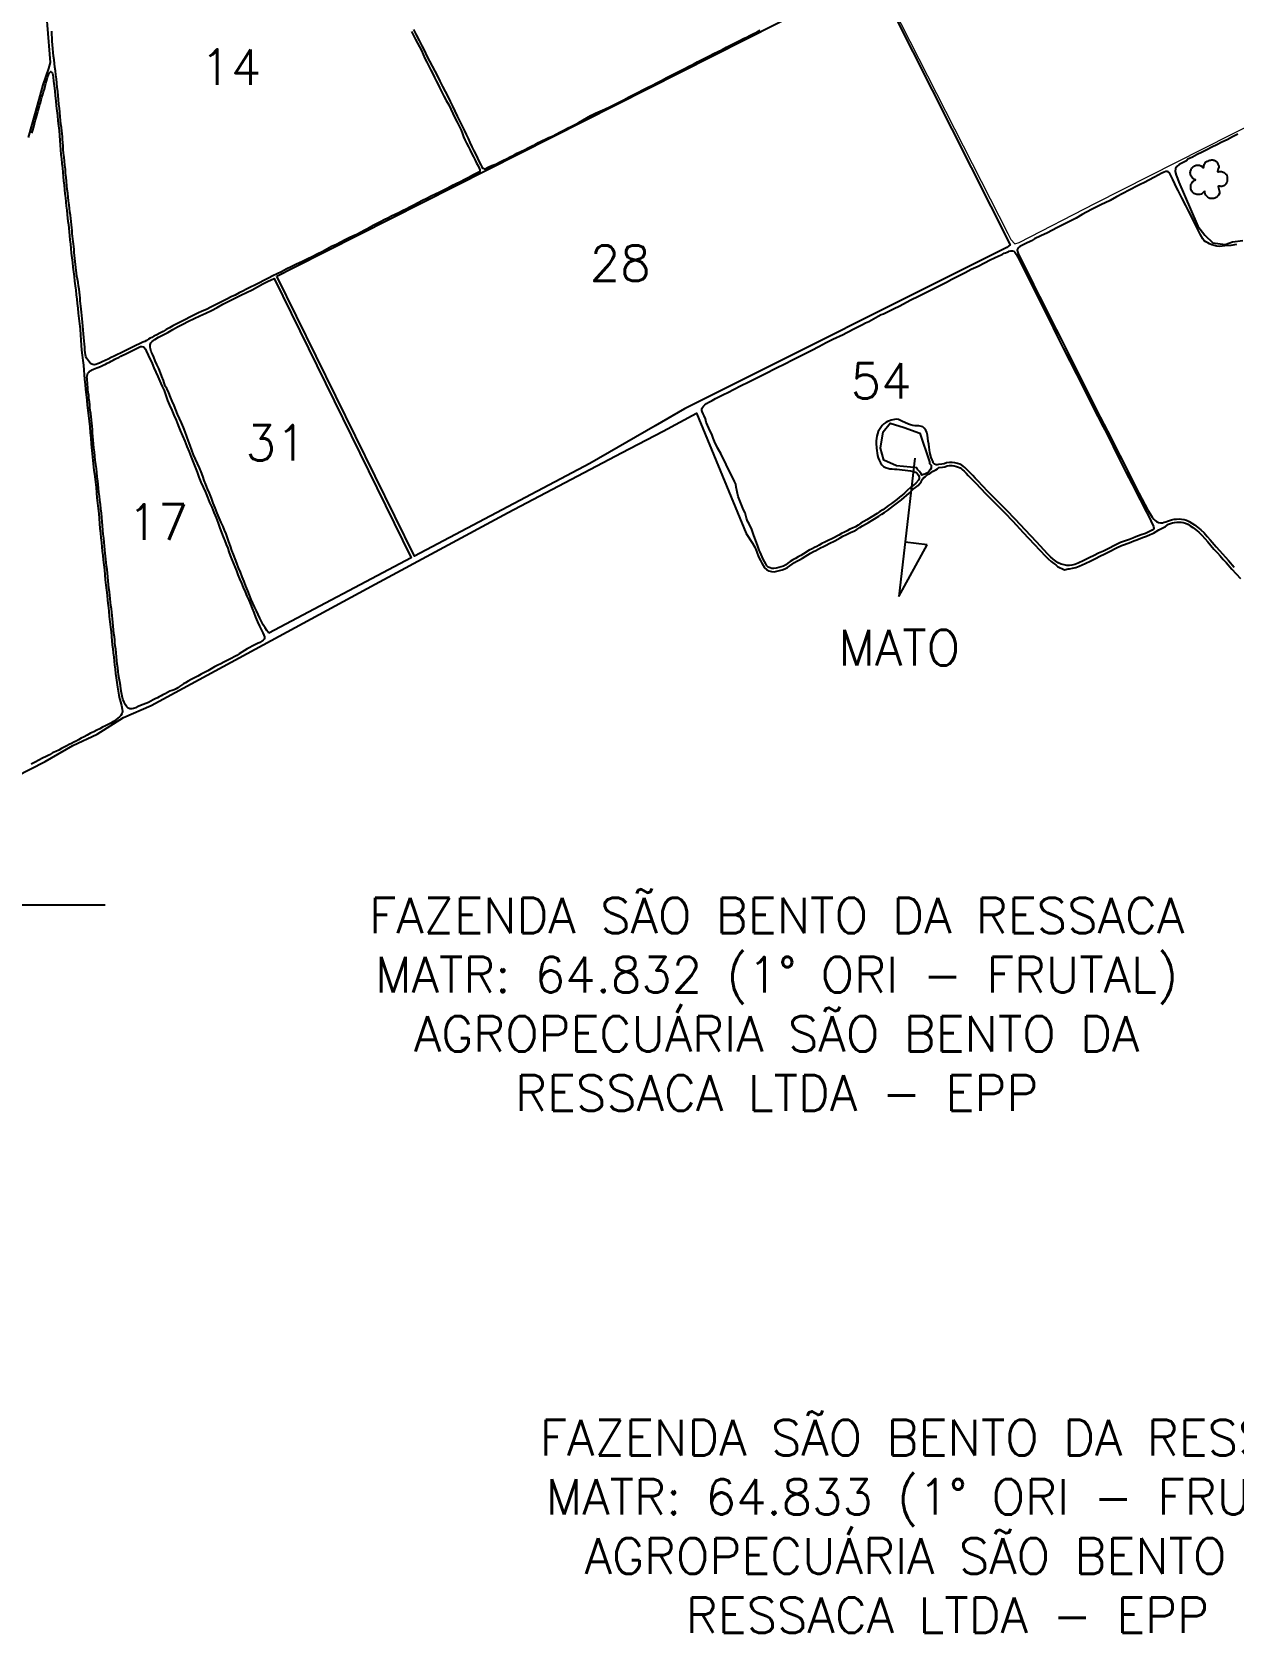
# Model space of a CAD drawing. Header units: millimetres. Extents: x 723072 to 730422, y 7782178 to 7792573.
# Drawn here: x 724644 to 726185, y 7784867 to 7786919 of the extents above; entities that cross this region are included whole.
import ezdxf
from ezdxf.enums import TextEntityAlignment as Align

# ---------------------------------------------------------------- set-up
doc = ezdxf.new("R2010")
doc.units = ezdxf.units.MM
doc.linetypes.add('CONTINUO', pattern=[0])
for name, color, linetype, lineweight in [('0114000653', 1, 'Continuous', 25), ('0114000653027', 5, 'Continuous', 25), ('0114000653028', 5, 'Continuous', 25), ('0114000653054', 5, 'Continuous', 25), ('0114000653055', 5, 'Continuous', 25)]:
    doc.layers.add(name, color=color, linetype=linetype, lineweight=lineweight)
for name, color, linetype in [('0114000653014', 5, 'Continuous'), ('0114000653015', 5, 'Continuous'), ('0114000653016', 5, 'Continuous'), ('0114000653017', 5, 'Continuous'), ('0114000653031', 5, 'Continuous'), ('MALHA', 8, 'Continuous'), ('MATO', 3, 'Continuous'), ('TXT_CONFRONTANTES', 7, 'Continuous'), ('TXT_DIVERSOS', 7, 'Continuous'), ('TXT_NUM_TALHOES', 7, 'Continuous')]:
    doc.layers.add(name, color=color, linetype=linetype)
doc.styles.add('ROMANS', font='romans')
doc.styles.add('Simplex', font='simplex.shx')

# ---------------------------------------------------------------- blocks, each defined once
blk = doc.blocks.new('mato')
at = {"layer": 'MATO', "color": 94, "linetype": 'CONTINUO'}
blk.add_lwpolyline([(734601.6, 7824194.7), (734600.8, 7824194.1), (734600, 7824193.3), (734599.1, 7824192.6), (734598, 7824192.3), (734596.9, 7824192.2), (734595.8, 7824192.2), (734594.9, 7824192.4), (734594.2, 7824192.7), (734593.5, 7824193.1), (734592.9, 7824193.6), (734592.3, 7824194.1), (734591.8, 7824194.7), (734591.5, 7824195.3), (734591.3, 7824195.9), (734591.2, 7824196.6), (734591, 7824197.5), (734591, 7824198.4), (734591, 7824199.3), (734591.2, 7824200), (734591.5, 7824200.5), (734591.9, 7824201), (734592.1, 7824201.5), (734592.4, 7824201.9), (734592.8, 7824202.3), (734594.2, 7824203.2), (734594.7, 7824203.6), (734594.5, 7824203.7), (734593.5, 7824204), (734593.1, 7824204.2), (734592.7, 7824204.5), (734592.3, 7824204.9), (734591.8, 7824205.6), (734591.3, 7824206.3), (734590.9, 7824207.1), (734590.7, 7824208), (734590.6, 7824208.8), (734590.7, 7824209.7), (734590.9, 7824210.7), (734591.3, 7824211.6), (734591.7, 7824212.4), (734592, 7824212.8), (734592.3, 7824213.1), (734592.7, 7824213.4), (734593.3, 7824213.8), (734593.9, 7824214.2), (734594.6, 7824214.5), (734595.3, 7824214.7), (734596, 7824214.8), (734596.6, 7824214.8), (734597.2, 7824214.8), (734597.8, 7824214.7), (734598.2, 7824214.6), (734598.7, 7824214.4), (734599.1, 7824214.3), (734599.5, 7824214), (734600, 7824213.4), (734600.5, 7824213), (734600.9, 7824212.8), (734601.1, 7824213.4), (734601.2, 7824214.2), (734601.3, 7824215.1), (734601.4, 7824215.5), (734601.5, 7824215.8), (734602, 7824216.5), (734602.3, 7824217), (734602.7, 7824217.4), (734603.2, 7824217.6), (734603.7, 7824217.8), (734604.3, 7824218), (734605.3, 7824218.4), (734605.8, 7824218.6), (734606.3, 7824218.7), (734606.9, 7824218.8), (734607.5, 7824218.8), (734608, 7824218.8), (734608.6, 7824218.7), (734609.1, 7824218.6), (734609.5, 7824218.4), (734610, 7824218.1), (734610.4, 7824217.9), (734610.7, 7824217.6), (734611, 7824217.2), (734611.3, 7824216.8), (734611.7, 7824216.3), (734611.9, 7824215.7), (734612.2, 7824215.1), (734612.4, 7824214.6), (734612.5, 7824214), (734612.5, 7824213.3), (734612.2, 7824212.1), (734611.9, 7824210.9), (734611.7, 7824210), (734612.4, 7824209.8), (734613.2, 7824209.9), (734614.1, 7824210), (734614.7, 7824209.9), (734615.4, 7824209.8), (734616, 7824209.5), (734616.6, 7824209.1), (734617.3, 7824208.6), (734617.8, 7824208.1), (734618.2, 7824207.9), (734618.6, 7824207.5), (734618.8, 7824207), (734619, 7824205.5), (734619.1, 7824203.9), (734619.1, 7824202.4), (734618.8, 7824201.5), (734618.4, 7824200.9), (734618, 7824200.3), (734617.5, 7824199.8), (734617, 7824199.3), (734616.5, 7824199), (734615.7, 7824198.7), (734614.9, 7824198.5), (734614.1, 7824198.3), (734613.3, 7824198.6), (734612.6, 7824198.7), (734612.1, 7824198.5), (734612.3, 7824197.3), (734613.2, 7824194.3), (734613.1, 7824193.5), (734613, 7824192.9), (734612.3, 7824191.8), (734611.9, 7824191.2), (734611.4, 7824190.7), (734611, 7824190.3), (734610.6, 7824189.9), (734610.1, 7824189.6), (734609.5, 7824189.4), (734608.8, 7824189.2), (734608.2, 7824189.2), (734607.5, 7824189.1), (734606.8, 7824189.2), (734605.7, 7824189.3), (734605.3, 7824189.5), (734604.8, 7824189.7), (734604.2, 7824190.1), (734603.7, 7824190.7), (734603.2, 7824191.3), (734602.7, 7824191.7), (734602.3, 7824192.2), (734602, 7824192.7), (734601.9, 7824194.3), (734601.7, 7824195)], dxfattribs=at)

msp = doc.modelspace()

# ---------------------------------------------------------------- linework, layer by layer
at = {"layer": '0114000653', "color": 1, "linetype": 'ByBlock'}
for points in [[(724662.3, 7786943.3), (724666.7, 7786890.6), (724667.7, 7786879.7), (724665.6, 7786872.1), (724658.2, 7786851.2), (724655.5, 7786841.8), (724650.8, 7786824.5), (724639.4, 7786783.4)], [(724586.4, 7785945.6), (724661.3, 7785983.7), (724696.4, 7786004.3), (724727.6, 7786018.9), (724761.6, 7786040), (724797, 7786055.7), (725084, 7786210.9), (725254.5, 7786303), (725400.1, 7786379.2), (725453.4, 7786407.2), (725496.2, 7786430.1), (725559.8, 7786276.2), (725567.7, 7786263.7), (725570.9, 7786258.4), (725572.8, 7786253.4), (725573.8, 7786250.6), (725575.1, 7786247.5), (725576.6, 7786244.4), (725578.1, 7786241.3), (725579.7, 7786238.1), (725581.4, 7786235), (725583.3, 7786232.1), (725585.7, 7786229.7), (725588.7, 7786228), (725592.1, 7786227.1), (725595.7, 7786227), (725599.1, 7786227.8), (725602.3, 7786228.5), (725605.8, 7786229.3), (725609.3, 7786230.7), (725612.6, 7786232.5), (725615.7, 7786234.6), (725618.6, 7786236.8), (725621.6, 7786238.7), (725624.7, 7786240.6), (725628.2, 7786242.3), (725631.8, 7786244.3), (725635.2, 7786246.4), (725642.3, 7786251), (725645.9, 7786252.8), (725649.1, 7786254.3), (725652.1, 7786255.8), (725655.1, 7786257.6), (725658.7, 7786259.4), (725662.5, 7786261.2), (725666.1, 7786263.1), (725673.2, 7786266.6), (725680.4, 7786270.5), (725683.8, 7786272.4), (725687.4, 7786274.1), (725690.9, 7786276), (725694.3, 7786277.7), (725697.9, 7786279.2), (725701.7, 7786281.2), (725705.3, 7786283.5), (725708.9, 7786285.7), (725716.6, 7786290), (725722.2, 7786293.5), (725729.7, 7786298.4), (725733.5, 7786300.7), (725737.1, 7786303.1), (725740.8, 7786305.6), (725744.6, 7786308.5), (725748.5, 7786311.3), (725752, 7786314), (725755.4, 7786316.5), (725758.9, 7786319.3), (725762.2, 7786322.1), (725765.4, 7786324.9), (725768.5, 7786327.6), (725774, 7786332.8), (725776.6, 7786334.9), (725780.1, 7786337.7), (725784, 7786342.2), (725785.7, 7786345.7), (725787.2, 7786347.2), (725789, 7786348.8), (725791, 7786350.3), (725793.5, 7786352), (725796.4, 7786353.9), (725799.5, 7786355.8), (725802.8, 7786357.7), (725804.8, 7786359), (725807.2, 7786360.4), (725811.3, 7786360.9), (725814.6, 7786361.6), (725817.6, 7786362.6), (725820.5, 7786363), (725823.6, 7786363), (725826.5, 7786362.9), (725829.5, 7786362), (725832, 7786361.2), (725833.9, 7786360.1), (725835.6, 7786359), (725837.2, 7786357.6), (725839.1, 7786355.8), (725841.7, 7786353.3), (725844.5, 7786350.5), (725847.4, 7786347.4), (725850.7, 7786344), (725854, 7786340.6), (725866.7, 7786327.2), (725878.8, 7786314.8), (725891.1, 7786302.9), (725901.6, 7786291.8), (725914.8, 7786277.5), (725928.9, 7786262.5), (725943.6, 7786247), (725947, 7786243.4), (725950.6, 7786240.1), (725954.2, 7786237.4), (725956.9, 7786235.7), (725958.9, 7786233.7), (725968, 7786229.6), (725972.3, 7786230.9), (725974.3, 7786230.9), (725978.2, 7786231.4), (725982.5, 7786232.5), (725986.7, 7786234.2), (725994.2, 7786237.6), (726001.4, 7786241.1), (726007.6, 7786244.1), (726013.2, 7786247), (726019.4, 7786249.8), (726025.5, 7786252.8), (726034.3, 7786257.6), (726041, 7786260.6), (726044.9, 7786262), (726052.8, 7786264.8), (726056.8, 7786266.6), (726060.6, 7786268.1), (726067.6, 7786270.7), (726073.1, 7786272.4), (726077.7, 7786274.7), (726081.9, 7786276.6), (726088.6, 7786280.8), (726090.5, 7786281.7), (726097.2, 7786285), (726101.3, 7786288), (726106.1, 7786289.6), (726108.8, 7786290.3), (726111.6, 7786290.5), (726114.5, 7786290.6), (726117.3, 7786290.4), (726120.1, 7786290), (726122.9, 7786289.2), (726125.7, 7786287.8), (726129, 7786285.9), (726132.3, 7786283.7), (726135.9, 7786281), (726139.9, 7786277.6), (726144, 7786273.9), (726147.8, 7786269.7), (726151.6, 7786265.2), (726159.4, 7786256.1), (726163.4, 7786251.7), (726167.4, 7786247.3), (726171.3, 7786242.9), (726175.1, 7786238.7), (726182.2, 7786230.3), (726193.4, 7786218.3)]]:
    msp.add_lwpolyline(points, dxfattribs=at)
at = {"layer": '0114000653014'}
msp.add_lwpolyline([(725130.8, 7786919.4), (725133.4, 7786914.4), (725135.9, 7786909.4), (725138.4, 7786904.5), (725141, 7786899.7), (725143.4, 7786894.9), (725145.7, 7786890), (725147.9, 7786885), (725150.3, 7786880), (725152.9, 7786875), (725155.4, 7786870), (725157.9, 7786865.2), (725160.1, 7786860.7), (725162.2, 7786856.4), (725164.3, 7786852.4), (725166.7, 7786847.7), (725169.3, 7786842.5), (725172.3, 7786836.7), (725175.3, 7786831), (725178.4, 7786825.4), (725181.2, 7786819.9), (725183.8, 7786814.4), (725186.4, 7786808.9), (725189.1, 7786803.4), (725191.9, 7786798), (725194.2, 7786792.9), (725195.9, 7786788.4), (725197.5, 7786784.4), (725199.2, 7786780.6), (725201.4, 7786776.3), (725203.8, 7786771.7), (725206.1, 7786767.2), (725208.2, 7786762.8), (725210.2, 7786758.6), (725212.2, 7786754.5), (725214.2, 7786750.7), (725216.1, 7786747.3), (725217.6, 7786744.4), (725218.4, 7786742.2), (725218.4, 7786740.7), (725217.9, 7786739.5), (725214.6, 7786737.8), (725209.5, 7786735.1), (725204.3, 7786732.4), (725199, 7786729.7), (725193.6, 7786726.8), (725188.2, 7786724.1), (725182.6, 7786721.5), (725177.3, 7786718.8), (725172.1, 7786716.2), (725166.9, 7786713.6), (725161.5, 7786710.9), (725155.9, 7786708.3), (725150.3, 7786705.5), (725144.8, 7786702.8), (725139.2, 7786699.9), (725133.9, 7786697), (725128.8, 7786694.3), (725124, 7786691.9), (725119.3, 7786689.5), (725114.5, 7786687.2), (725109.8, 7786684.9), (725105.1, 7786682.6), (725100.3, 7786680.2), (725095.7, 7786677.9), (725091.2, 7786675.6), (725086.8, 7786673.4), (725082.6, 7786671.2), (725078.4, 7786668.9), (725074.3, 7786666.6), (725069.9, 7786664.3), (725065.3, 7786661.9), (725060.5, 7786659.4), (725055.7, 7786657.1), (725050.8, 7786654.8), (725045.7, 7786652.3), (725040.2, 7786649.6), (725034.4, 7786646.6), (725028.3, 7786643.7), (725022.3, 7786640.4), (725016.2, 7786637.2), (725009.9, 7786633.9), (725003.5, 7786630.6), (724996.8, 7786627.5), (724990.1, 7786624.3), (724983.3, 7786621.1), (724976.6, 7786617.9), (724970.2, 7786614.7), (724964.1, 7786611.6), (724958.4, 7786608.8), (724953, 7786606.1), (724947.4, 7786603.3), (724941.6, 7786600.3), (724935.7, 7786597.3), (724929.9, 7786594.3), (724924.5, 7786591.6), (724919.4, 7786589.1), (724914.5, 7786586.6), (724909.7, 7786584.3), (724904.7, 7786581.7), (724899.5, 7786579.2), (724894, 7786576.5), (724888.8, 7786573.7), (724883.8, 7786571.1), (724878.7, 7786568.7), (724873.3, 7786566), (724868, 7786563.2), (724862.5, 7786560.8), (724857, 7786558.3), (724851.7, 7786555.7), (724846.5, 7786553.2), (724841, 7786550.4), (724835.2, 7786547.5), (724829.8, 7786544.7), (724824.9, 7786542.1), (724820.4, 7786539.6), (724816.4, 7786537.3), (724812.3, 7786535.1), (724808.2, 7786532.9), (724804.3, 7786530.7), (724800.5, 7786528.8), (724797.8, 7786527.4), (724795.8, 7786526.3), (724793.6, 7786525), (724791.2, 7786523.5), (724788.8, 7786522.2), (724786.3, 7786521.1), (724783.8, 7786520), (724781.2, 7786518.7), (724778.4, 7786517.5), (724775.5, 7786516), (724772.3, 7786514.4), (724769, 7786512.7), (724765.5, 7786511), (724761.8, 7786509.2), (724757.8, 7786507.3), (724753.7, 7786505.3), (724749.7, 7786503.3), (724745.9, 7786501.4), (724742, 7786499.6), (724738.1, 7786497.7), (724734.2, 7786496), (724730.9, 7786494.5), (724728.2, 7786493.4), (724725.9, 7786492.7), (724724, 7786492.4), (724722.4, 7786492.6), (724720.9, 7786493), (724719.4, 7786494.1), (724717.9, 7786495.6), (724716.6, 7786497.4), (724715.4, 7786499.1), (724714.3, 7786500.7), (724713.4, 7786502.7), (724712.8, 7786505.1), (724712.3, 7786507.8), (724712, 7786511), (724711.8, 7786514.8), (724711.4, 7786518.7), (724711.1, 7786522.8), (724710.7, 7786527.3), (724710.2, 7786532.1), (724709.8, 7786537), (724709.3, 7786541.9), (724708.9, 7786546.7), (724708.4, 7786551.2), (724708, 7786555.5), (724707.6, 7786559.7), (724707.2, 7786563.7), (724706.8, 7786567.4), (724706.4, 7786570.9), (724706.1, 7786574.3), (724705.8, 7786577.9), (724705.6, 7786581.6), (724705.1, 7786585.4), (724704.6, 7786589.4), (724703.9, 7786593.5), (724703.3, 7786597.7), (724702.6, 7786601.8), (724701.9, 7786605.8), (724701.4, 7786609.6), (724700.9, 7786613.4), (724700.5, 7786617.1), (724700, 7786620.8), (724699.6, 7786624.6), (724699.3, 7786628.5), (724698.9, 7786632.4), (724698.5, 7786636.2), (724698.3, 7786640), (724697.9, 7786643.7), (724697.4, 7786647.2), (724696.9, 7786650.5), (724696.5, 7786653.8), (724696.1, 7786657.2), (724695.9, 7786660.7), (724695.6, 7786664.3), (724695.2, 7786668), (724694.7, 7786671.8), (724694.3, 7786675.8), (724693.9, 7786679.9), (724693.4, 7786684.1), (724692.9, 7786688.3), (724692.3, 7786692.7), (724691.7, 7786697.4), (724691.1, 7786702.3), (724690.5, 7786707.1), (724690, 7786712.1), (724689.5, 7786717), (724689.1, 7786722), (724688.6, 7786727.3), (724688, 7786732.6), (724687.4, 7786737.9), (724687, 7786743.1), (724686.4, 7786748.3), (724685.9, 7786753.4), (724685.3, 7786758.5), (724684.8, 7786763.3), (724684.4, 7786768.3), (724684.1, 7786773), (724683.8, 7786777.3), (724683.4, 7786781.1), (724683.2, 7786784.7), (724682.8, 7786788.3), (724682.4, 7786792.2), (724681.9, 7786796.3), (724681.4, 7786800.7), (724680.9, 7786805.4), (724680.4, 7786810.4), (724679.8, 7786815.7), (724679.3, 7786821), (724678.7, 7786826.5), (724678.1, 7786831.9), (724677.6, 7786837.3), (724677.2, 7786842.7), (724676.7, 7786847.9), (724676.2, 7786853.3), (724675.6, 7786858.7), (724674.8, 7786864), (724674.2, 7786869.1), (724673.6, 7786873.9), (724673.1, 7786878.6), (724672.6, 7786883.3), (724672, 7786888), (724671.5, 7786892.7), (724671, 7786897.5), (724670.6, 7786902.2), (724670.2, 7786906.9), (724670, 7786911.4), (724669.7, 7786915.7), (724669.5, 7786919.9)], dxfattribs=at)
at = {"layer": '0114000653015'}
msp.add_lwpolyline([(725133.3, 7786921.9), (725136.9, 7786915), (725140.7, 7786908.1), (725144.1, 7786901.3), (725147.3, 7786894.6), (725150.4, 7786888), (725153.8, 7786881.5), (725157.3, 7786875), (725160.7, 7786868.5), (725163.9, 7786862.1), (725167.2, 7786855.6), (725170.5, 7786849.1), (725173.8, 7786842.7), (725177.1, 7786836.2), (725180.4, 7786829.8), (725183.5, 7786823.6), (725186.4, 7786817.4), (725189.3, 7786811.1), (725192.3, 7786805), (725195.3, 7786798.9), (725198.3, 7786793.1), (725200.9, 7786787.5), (725203.3, 7786782.2), (725205.7, 7786777), (725208.2, 7786771.8), (725210.6, 7786766.7), (725213, 7786761.6), (725215.3, 7786756.9), (725217.5, 7786752.4), (725219.4, 7786748.5), (725220.7, 7786746), (725221.5, 7786744.8), (725222, 7786744.4), (725222.4, 7786744.1), (725224.4, 7786743), (725229.2, 7786745.4), (725233.9, 7786747.6), (725238.7, 7786749.6), (725243.4, 7786751.9), (725248, 7786754.1), (725252.6, 7786756.3), (725257.1, 7786758.7), (725261.8, 7786761.1), (725266.4, 7786763.4), (725271, 7786765.6), (725275.5, 7786767.8), (725280.1, 7786770.2), (725284.7, 7786772.6), (725289.2, 7786774.8), (725293.5, 7786777), (725297.9, 7786779.2), (725302.3, 7786781.4), (725306.8, 7786783.5), (725311.5, 7786785.5), (725316.2, 7786787.9), (725321, 7786790.5), (725325.8, 7786793.1), (725330.6, 7786795.5), (725335.5, 7786797.9), (725340.4, 7786800.3), (725345.4, 7786802.9), (725350.4, 7786805.9), (725355.4, 7786808.8), (725360.8, 7786811.7), (725366.5, 7786814.6), (725372.6, 7786817.2), (725378.7, 7786820.1), (725384.8, 7786823), (725390.9, 7786825.9), (725397, 7786828.9), (725402.9, 7786832), (725408.8, 7786835.2), (725414.9, 7786838.2), (725421, 7786841.4), (725427.2, 7786844.5), (725433.4, 7786847.6), (725439.5, 7786850.7), (725445.4, 7786853.7), (725451.2, 7786856.8), (725457.1, 7786860), (725463.1, 7786863), (725469.1, 7786866), (725475.1, 7786869), (725481, 7786872), (725486.7, 7786874.9), (725492.1, 7786877.7), (725497.3, 7786880.4), (725502.3, 7786883), (725507.5, 7786885.6), (725512.9, 7786888.4), (725518.4, 7786891.2), (725524, 7786894), (725529.5, 7786896.6), (725534.7, 7786899.3), (725539.5, 7786901.9), (725544.1, 7786904.1), (725548.3, 7786906.2), (725552.4, 7786908.3), (725556.4, 7786910.4), (725560.5, 7786912.3), (725564.5, 7786914.3), (725568.8, 7786916.4), (725573.3, 7786918.7), (725577.9, 7786921)], dxfattribs=at)
at = {"layer": '0114000653016'}
msp.add_lwpolyline([(724644.2, 7786789.3), (724645.4, 7786793.1), (724646.4, 7786797.1), (724647.5, 7786801), (724648.5, 7786805), (724649.6, 7786809), (724650.8, 7786812.9), (724651.8, 7786816.8), (724653, 7786820.7), (724654, 7786824.5), (724655, 7786828.1), (724655.9, 7786831.7), (724657, 7786835.1), (724658, 7786838.6), (724658.9, 7786842.1), (724660.1, 7786845.7), (724661.1, 7786849.5), (724662.2, 7786853.3), (724663.3, 7786857), (724664.3, 7786860.6), (724665.3, 7786863.8), (724666.4, 7786865.9), (724667.4, 7786867.2), (724668.5, 7786868), (724669.2, 7786867.5), (724669.8, 7786867), (724670, 7786866.7), (724670, 7786866.7), (724670.2, 7786866.4), (724670.6, 7786865.7), (724671.1, 7786864), (724671.5, 7786861.1), (724672, 7786855.9), (724672.7, 7786849.7), (724673.4, 7786843.4), (724673.9, 7786837), (724674.7, 7786830.7), (724675.4, 7786824.3), (724676.1, 7786817.9), (724676.9, 7786811.6), (724677.5, 7786805.1), (724678.2, 7786798.7), (724678.9, 7786792.4), (724679.4, 7786786.1), (724679.9, 7786779.8), (724680.3, 7786773.7), (724680.8, 7786767.9), (724681.3, 7786762), (724682, 7786756.1), (724682.6, 7786750.2), (724683.3, 7786744.5), (724683.8, 7786738.9), (724684.3, 7786733.4), (724684.8, 7786728), (724685.4, 7786722.3), (724686.1, 7786716.7), (724686.5, 7786711.4), (724687, 7786706.2), (724687.6, 7786701), (724688.2, 7786695.7), (724688.7, 7786690.4), (724689.3, 7786685.1), (724689.7, 7786680.4), (724690.1, 7786676.3), (724690.9, 7786672), (724691.5, 7786667.4), (724692, 7786662.6), (724692.4, 7786657.6), (724692.9, 7786652.5), (724693.4, 7786647), (724694.2, 7786641.3), (724694.6, 7786635.3), (724695.3, 7786629.4), (724696, 7786623.4), (724696.8, 7786617.3), (724697.5, 7786611.3), (724698.2, 7786605.4), (724698.9, 7786599.5), (724699.7, 7786593.5), (724700.3, 7786587.7), (724700.9, 7786581.9), (724701.6, 7786576.4), (724702.3, 7786570.8), (724702.9, 7786564.8), (724703.5, 7786558.4), (724704.3, 7786551.8), (724705.1, 7786544.9), (724705.8, 7786537.8), (724706.4, 7786530.8), (724706.9, 7786523.9), (724707.3, 7786517.3), (724707.9, 7786510.8), (724708.7, 7786504.4), (724709.4, 7786497.9), (724710.2, 7786491.6), (724710.7, 7786485.5), (724711.1, 7786479.6), (724711.6, 7786473.5), (724712.2, 7786467.1), (724712.9, 7786460.5), (724713.6, 7786453.7), (724714.4, 7786447), (724715.1, 7786440.3), (724715.8, 7786433.5), (724716.7, 7786426.7), (724717.5, 7786419.8), (724718.2, 7786412.7), (724718.8, 7786405.6), (724719.5, 7786398.3), (724720.1, 7786390.5), (724720.9, 7786382.2), (724721.9, 7786373.8), (724722.8, 7786365.4), (724723.7, 7786357.1), (724724.7, 7786349.2), (724725.6, 7786341.9), (724726.3, 7786335), (724726.8, 7786328.3), (724727.5, 7786321.6), (724728.1, 7786314.8), (724729, 7786308.1), (724729.8, 7786301.5), (724730.4, 7786295.1), (724730.9, 7786288.8), (724731.4, 7786282.6), (724732, 7786276.5), (724732.7, 7786270.5), (724733.2, 7786264.5), (724733.7, 7786258.7), (724734.2, 7786253.2), (724734.9, 7786247.7), (724735.6, 7786242.1), (724736.3, 7786236), (724737, 7786229.6), (724737.7, 7786223.1), (724738.2, 7786216.5), (724738.8, 7786209.9), (724739.7, 7786203.3), (724740.5, 7786196.8), (724741.2, 7786190.3), (724741.9, 7786183.6), (724742.6, 7786176.7), (724743.3, 7786169.7), (724744, 7786162.8), (724744.7, 7786156.1), (724745.6, 7786149.8), (724746.2, 7786143.9), (724746.7, 7786138.6), (724747.2, 7786133.5), (724747.7, 7786128.5), (724748.3, 7786123.1), (724749, 7786117.7), (724749.6, 7786112.5), (724750.1, 7786107.3), (724750.8, 7786102), (724751.5, 7786096.5), (724752.2, 7786090.8), (724753, 7786085), (724753.9, 7786079.2), (724754.8, 7786073.8), (724755.7, 7786068.9), (724756.6, 7786064.5), (724757.7, 7786060.1), (724759, 7786055.4), (724760, 7786051), (724760.1, 7786048), (724759.8, 7786046.5), (724759.3, 7786044.9), (724758.1, 7786042.9), (724756.5, 7786041.1), (724754.4, 7786039.2), (724751.9, 7786037.2), (724748.9, 7786035.1), (724745.5, 7786033.1), (724741.9, 7786031.3), (724738.3, 7786029.5), (724734.7, 7786027.7), (724731.1, 7786025.7), (724727.4, 7786023.9), (724723.5, 7786022), (724719.3, 7786020), (724715.1, 7786017.7), (724711.1, 7786015.5), (724707.4, 7786013.5), (724703.9, 7786011.7), (724700.8, 7786010), (724698, 7786008.6), (724695.1, 7786007), (724692.1, 7786005.4), (724688.9, 7786003.7), (724685.6, 7786002), (724682.2, 7786000.3), (724678.6, 7785998.4), (724674.7, 7785996.7), (724670.7, 7785994.7), (724666.6, 7785992.5), (724662.3, 7785990.3), (724657.8, 7785988), (724653, 7785985.5), (724648.2, 7785983), (724643.4, 7785980.4)], dxfattribs=at)
at = {"layer": '0114000653017'}
msp.add_lwpolyline([(724786.7, 7786515.2), (724787.9, 7786514.5), (724789.9, 7786512.1), (724790.8, 7786510.3), (724793.1, 7786504.6), (724793.7, 7786503.5), (724795.6, 7786499.4), (724798.2, 7786494), (724800.5, 7786488.4), (724802.8, 7786482.9), (724805.4, 7786477.2), (724808, 7786471.4), (724810.9, 7786465.5), (724813.5, 7786459.3), (724815.8, 7786453), (724818, 7786446.6), (724820.6, 7786440.4), (724823.4, 7786434.2), (724826.2, 7786427.8), (724828.9, 7786421.2), (724831.7, 7786414.6), (724834.3, 7786407.9), (724837.2, 7786401.2), (724840.1, 7786394.5), (724842.8, 7786387.5), (724845.6, 7786380.7), (724848.3, 7786374), (724850.9, 7786367.6), (724853.5, 7786361.2), (724856, 7786354.8), (724858.3, 7786348.3), (724860.7, 7786341.9), (724863.6, 7786335.6), (724866.5, 7786329.1), (724869.3, 7786322.4), (724872, 7786315.9), (724874.6, 7786309.6), (724877.4, 7786303), (724880.3, 7786296.1), (724883, 7786289.2), (724885.2, 7786282.9), (724887.2, 7786277.2), (724889.2, 7786271.8), (724891.3, 7786266.8), (724893.3, 7786262), (724895.1, 7786257.3), (724896.7, 7786252.6), (724898.3, 7786248), (724900.1, 7786243.4), (724902, 7786238.5), (724904.2, 7786233.4), (724906.2, 7786228.2), (724908.2, 7786223), (724910.4, 7786217.7), (724912.8, 7786212.4), (724915.1, 7786206.9), (724917.5, 7786201.4), (724919.8, 7786195.9), (724922.2, 7786190.6), (724924.3, 7786185.3), (724926.5, 7786180), (724928.5, 7786174.6), (724930.7, 7786168.8), (724933.4, 7786163), (724936.1, 7786157.2), (724938.4, 7786152.3), (724940.2, 7786148.6), (724941.6, 7786145.8), (724942.4, 7786143.7), (724942.4, 7786142), (724941.8, 7786140.5), (724940.6, 7786139.1), (724938.8, 7786137.9), (724936.3, 7786136.4), (724933.2, 7786134.9), (724930, 7786133.3), (724926.7, 7786131.5), (724923.4, 7786129.9), (724920, 7786128.1), (724916.5, 7786126), (724913.1, 7786123.8), (724909.9, 7786121.7), (724906.7, 7786119.8), (724903.5, 7786118.1), (724900.3, 7786116.3), (724897.1, 7786114.6), (724893.7, 7786112.8), (724890.2, 7786111), (724886.4, 7786109.1), (724882.3, 7786107.1), (724878.1, 7786105), (724873.8, 7786102.5), (724869.5, 7786100.1), (724865.4, 7786097.8), (724861.2, 7786095.6), (724856.9, 7786093.3), (724852.5, 7786091), (724848.4, 7786088.8), (724844.6, 7786086.6), (724841.2, 7786084.8), (724838.4, 7786083.2), (724835.9, 7786081.6), (724833.5, 7786079.9), (724831.2, 7786078.4), (724828.9, 7786076.9), (724826.6, 7786075.8), (724824, 7786074.8), (724821, 7786073.8), (724817.9, 7786072.3), (724814.8, 7786070.6), (724812.1, 7786069.2), (724809.8, 7786067.9), (724807.4, 7786066.7), (724805, 7786065.4), (724802.3, 7786064.1), (724799.4, 7786062.7), (724796.4, 7786061.2), (724793.4, 7786059.6), (724790.2, 7786058.2), (724786.9, 7786056.9), (724783.5, 7786055.6), (724780.3, 7786054.1), (724777.2, 7786052.7), (724774.3, 7786051.6), (724772.1, 7786051.1), (724770.8, 7786051.1), (724770.1, 7786051.2), (724769.7, 7786051.3), (724768.9, 7786051.7), (724767.5, 7786052.3), (724765.9, 7786053.9), (724764.1, 7786056.6), (724762.4, 7786060), (724760.9, 7786063.7), (724759.8, 7786067.7), (724759, 7786072), (724758.3, 7786076.5), (724757.5, 7786081.2), (724756.7, 7786085.8), (724756, 7786090.3), (724755.3, 7786094.8), (724754.6, 7786099.2), (724754.1, 7786103.8), (724753.6, 7786108.4), (724753.2, 7786113.2), (724752.6, 7786118), (724752.1, 7786122.9), (724751.6, 7786127.6), (724751, 7786131.9), (724750.6, 7786135.8), (724750.3, 7786139.6), (724749.8, 7786143.6), (724749.2, 7786148), (724748.7, 7786152.6), (724748.2, 7786157.4), (724747.7, 7786162), (724747.3, 7786166.6), (724746.9, 7786171), (724746.4, 7786175.3), (724746, 7786179.5), (724745.5, 7786183.7), (724745, 7786188), (724744.6, 7786192.4), (724744, 7786196.8), (724743.4, 7786201.4), (724742.8, 7786205.9), (724742.4, 7786210.6), (724741.9, 7786215.5), (724741.5, 7786220.4), (724740.9, 7786225.3), (724740.4, 7786230), (724739.9, 7786234.6), (724739.4, 7786239), (724738.9, 7786243.2), (724738.5, 7786247.1), (724738.1, 7786250.9), (724737.6, 7786255.1), (724737.2, 7786259.7), (724736.6, 7786264.7), (724736.2, 7786270), (724735.6, 7786275.2), (724735.2, 7786280.4), (724734.6, 7786285.8), (724734.1, 7786291.2), (724733.7, 7786296.7), (724733.2, 7786302.2), (724732.7, 7786307.8), (724732.1, 7786313.2), (724731.4, 7786318.6), (724730.6, 7786324), (724729.8, 7786329.1), (724729.3, 7786334), (724728.9, 7786338.8), (724728.5, 7786343.7), (724728, 7786348.8), (724727.4, 7786354.1), (724726.8, 7786359.4), (724726.1, 7786364.6), (724725.4, 7786369.9), (724724.8, 7786375.2), (724724.2, 7786380.5), (724723.7, 7786385.8), (724723.1, 7786391), (724722.6, 7786395.9), (724722.3, 7786400.5), (724722, 7786405), (724721.6, 7786409.2), (724721.2, 7786413.4), (724720.8, 7786417.5), (724720.5, 7786421.6), (724720.1, 7786425.6), (724719.5, 7786429.7), (724719, 7786433.6), (724718.6, 7786437.4), (724718.3, 7786441), (724717.8, 7786444.9), (724717.3, 7786449), (724716.9, 7786453), (724716.4, 7786456.7), (724716, 7786460.4), (724715.7, 7786463.7), (724715.4, 7786466.8), (724715.2, 7786469.5), (724715, 7786472), (724714.8, 7786474.3), (724714.7, 7786476.4), (724714.8, 7786478.3), (724715.2, 7786480), (724716, 7786481.6), (724717, 7786482.9), (724717.9, 7786483.9), (724718.4, 7786484.3), (724718.6, 7786484.4), (724719, 7786484.7), (724719.9, 7786485.1), (724721.3, 7786485.8), (724723.3, 7786486.6), (724725.4, 7786487.4), (724727.5, 7786488.3), (724730.1, 7786489.3), (724732.8, 7786490.5), (724735.6, 7786491.8), (724738.3, 7786493), (724740.8, 7786494.2), (724743.4, 7786495.5), (724745.9, 7786496.9), (724748.3, 7786498.1), (724750.6, 7786499.3), (724753, 7786500.6), (724755.6, 7786501.8), (724758.2, 7786503.2), (724760.8, 7786504.6), (724763.5, 7786505.9), (724766.2, 7786507.2), (724768.8, 7786508.5), (724771.4, 7786509.7), (724774.1, 7786511), (724776.7, 7786512.2), (724779.1, 7786513.5), (724781.6, 7786514.8), (724783.5, 7786515.5), (724785.2, 7786515.6)], close=True, dxfattribs=at)
at = {"layer": '0114000653027', "lineweight": 0}
msp.add_lwpolyline([(726291.7, 7786843.3), (726115.6, 7787196.6), (725723.8, 7786997.3), (725895, 7786660.7), (725899, 7786652.9), (725904, 7786647.1), (725909.6, 7786648.9), (726007.6, 7786699.3), (726285.5, 7786840.1)], close=True, dxfattribs=at)
at = {"layer": '0114000653028', "linetype": 'Continuous'}
msp.add_lwpolyline([(724958.2, 7786606), (724979.7, 7786617.1), (725723.6, 7786993), (725898.3, 7786646), (725893.9, 7786642.4), (725480.7, 7786436), (725443.2, 7786414), (725359.5, 7786365.7), (725134.4, 7786246.8)], close=True, dxfattribs=at)
at = {"layer": '0114000653031', "linetype": 'ByBlock'}
msp.add_lwpolyline([(724947.7, 7786148.1), (724945.3, 7786151.5), (724943.1, 7786155.2), (724940.8, 7786159.1), (724938.6, 7786163.2), (724936.3, 7786167.4), (724934.2, 7786172.1), (724932, 7786177), (724929.6, 7786181.9), (724927.2, 7786186.6), (724925.1, 7786191.4), (724923.2, 7786196.9), (724920.8, 7786202.7), (724918.4, 7786208.7), (724916.1, 7786214.6), (724913.8, 7786220.4), (724911.4, 7786226.3), (724909.1, 7786232.2), (724906.7, 7786237.9), (724904.6, 7786243.5), (724902.6, 7786249), (724900.6, 7786254.4), (724898.6, 7786259.8), (724896.6, 7786265.2), (724894.7, 7786270.3), (724893, 7786275.4), (724891.2, 7786280.3), (724889.3, 7786285.2), (724886.9, 7786290.3), (724884.3, 7786296.1), (724881.5, 7786302.2), (724879.1, 7786308.7), (724876.6, 7786315), (724874.5, 7786321.4), (724872, 7786327.5), (724869.4, 7786333.3), (724867.1, 7786338.7), (724865.1, 7786344.1), (724863.1, 7786349.4), (724861, 7786354.9), (724858.9, 7786360.3), (724856.5, 7786365.8), (724853.9, 7786371.3), (724851.4, 7786376.9), (724849, 7786382.7), (724846.9, 7786388.6), (724844.9, 7786394.4), (724842.9, 7786400.3), (724840.7, 7786406.2), (724838.3, 7786412), (724835.9, 7786417.8), (724833.3, 7786423.4), (724830.7, 7786428.9), (724828.5, 7786434.5), (724826.3, 7786440.1), (724824, 7786445.6), (724821.7, 7786450.9), (724819.5, 7786456.2), (724817.2, 7786461.7), (724815.1, 7786464.8), (724812.8, 7786472.2), (724810.8, 7786477.1), (724808.9, 7786482.1), (724806.7, 7786487.4), (724804.4, 7786492.6), (724802.2, 7786497.5), (724800.4, 7786501.9), (724798.7, 7786505.9), (724797.2, 7786509.4), (724796.1, 7786512.6), (724795.7, 7786515.4), (724795.8, 7786517.9), (724796.6, 7786520.2), (724798.3, 7786522.2), (724801.6, 7786524.6), (724806.4, 7786527.5), (724812.4, 7786530.6), (724818.5, 7786533.8), (724824.6, 7786537.3), (724830.9, 7786540.8), (724837.7, 7786544.4), (724844.9, 7786548), (724852.2, 7786551.6), (724859.6, 7786555.1), (724867, 7786558.5), (724874.3, 7786562), (724881.6, 7786565.8), (724889, 7786569.8), (724896.5, 7786573.9), (724904.2, 7786577.6), (724911.8, 7786581.3), (724919.2, 7786584.9), (724926.3, 7786588.5), (724933.3, 7786592.2), (724940.2, 7786595.9), (724947, 7786599.4), (724953.8, 7786602.6), (724954.8, 7786603), (725130.5, 7786244.7)], close=True, dxfattribs=at)
at = {"layer": '0114000653054', "elevation": 543.2}
msp.add_lwpolyline([(725899.1, 7786638.3), (725901.3, 7786638.3), (725902.8, 7786637.8), (725904.2, 7786636.7), (725905.8, 7786634.2), (725907.9, 7786630.2), (725910.7, 7786625.2), (725913.6, 7786619.5), (725916.7, 7786613.2), (725920.1, 7786606.2), (725924, 7786598.8), (725927.6, 7786590.8), (725931.8, 7786582.5), (725936, 7786573.9), (725940.4, 7786565.2), (725944.7, 7786556.6), (725949.1, 7786548.1), (725953.4, 7786539.5), (725957.6, 7786530.8), (725961.9, 7786522.2), (725966.2, 7786513.6), (725983.4, 7786480.2), (725991.9, 7786463.2), (726000.4, 7786446.5), (726004.3, 7786438.2), (726017.5, 7786412.6), (726021.9, 7786404.2), (726026, 7786395.9), (726030, 7786387.5), (726038.5, 7786370.9), (726046.6, 7786354.5), (726054.6, 7786339.2), (726061.5, 7786325.5), (726068.1, 7786312.6), (726071, 7786307.1), (726075.3, 7786298.6), (726078.4, 7786292.2), (726082, 7786284.8), (726082.3, 7786282.8), (726082, 7786281.4), (726080, 7786280.1), (726076, 7786278.3), (726071.6, 7786276.2), (726066.3, 7786274.5), (726059.2, 7786271.8), (726055.2, 7786270.2), (726051.3, 7786268.5), (726043.5, 7786265.8), (726039.5, 7786264.3), (726032.6, 7786261.2), (726023.7, 7786256.3), (726017.8, 7786253.5), (726011.4, 7786250.7), (726005.8, 7786247.7), (725999.6, 7786244.7), (725992.5, 7786241.2), (725985.2, 7786237.9), (725981.2, 7786236.3), (725977.4, 7786235.4), (725974.1, 7786234.9), (725970.9, 7786234.9), (725967.4, 7786235.7), (725963.6, 7786236.9), (725959.9, 7786238.5), (725956.5, 7786240.7), (725953.1, 7786243.2), (725949.8, 7786246.2), (725946.5, 7786249.7), (725931.8, 7786265.3), (725917.8, 7786280.2), (725904.5, 7786294.5), (725893.9, 7786305.7), (725881.6, 7786317.7), (725869.6, 7786330), (725856.9, 7786343.4), (725853.5, 7786346.8), (725850.3, 7786350.2), (725847.4, 7786353.3), (725844.5, 7786356.2), (725841.9, 7786358.7), (725839.9, 7786360.6), (725838, 7786362.2), (725836, 7786363.5), (725833.6, 7786364.9), (725830.6, 7786365.8), (725827.2, 7786366.8), (725823.8, 7786367), (725820.2, 7786367), (725816.7, 7786366.5), (725813.6, 7786365.5), (725810.6, 7786364.9), (725806.1, 7786364.3), (725804.4, 7786364), (725803.2, 7786364.1), (725801.3, 7786364.7), (725799.1, 7786367), (725799.3, 7786367.8), (725798.2, 7786370.5), (725797.1, 7786373.5), (725795.3, 7786379.7), (725794.9, 7786383.1), (725794.5, 7786386.5), (725793.8, 7786390.4), (725793, 7786394.3), (725792.5, 7786398.2), (725792.1, 7786401.9), (725791.3, 7786405.4), (725789.9, 7786408.5), (725788.1, 7786411), (725786.1, 7786412.8), (725781.1, 7786414.2), (725778.8, 7786414.1), (725776.2, 7786414.1), (725773.2, 7786414.6), (725770.5, 7786415.2), (725768, 7786416.1), (725763, 7786418.2), (725760.2, 7786419.6), (725757.5, 7786420.8), (725754.9, 7786422), (725752.3, 7786422.6), (725749.9, 7786422.2), (725747.7, 7786421.7), (725745.5, 7786421.2), (725743.4, 7786420.5), (725741.1, 7786419.6), (725738.6, 7786418.4), (725736.3, 7786416.6), (725734.2, 7786414.3), (725732.2, 7786411.9), (725730.5, 7786409.3), (725729, 7786406.6), (725727.9, 7786403.6), (725727.3, 7786400.7), (725726.5, 7786394.9), (725726.4, 7786391.8), (725726.8, 7786385.6), (725727.9, 7786376.1), (725728.8, 7786372.9), (725730.1, 7786369.8), (725731.8, 7786366.7), (725733.6, 7786364), (725735.8, 7786361.9), (725738.4, 7786360.5), (725741.2, 7786359.7), (725744, 7786359.1), (725746.8, 7786358.7), (725749.8, 7786358.6), (725752.9, 7786358.5), (725756.2, 7786358.1), (725766.9, 7786356.9), (725770.5, 7786356.3), (725774, 7786355.5), (725777, 7786354.5), (725779.1, 7786352.8), (725780.7, 7786350.6), (725781.5, 7786348.4), (725781.7, 7786346.7), (725780.6, 7786344.4), (725777.3, 7786340.6), (725774.1, 7786338), (725771.4, 7786335.8), (725765.8, 7786330.6), (725762.8, 7786327.9), (725759.6, 7786325.2), (725756.3, 7786322.4), (725753, 7786319.7), (725749.6, 7786317.2), (725746.1, 7786314.5), (725742.3, 7786311.7), (725738.5, 7786308.8), (725734.9, 7786306.4), (725731.3, 7786304.1), (725727.6, 7786301.8), (725720, 7786296.9), (725714.6, 7786293.4), (725706.9, 7786289.2), (725703.2, 7786286.9), (725699.7, 7786284.6), (725696.2, 7786282.8), (725692.6, 7786281.4), (725689.1, 7786279.6), (725685.6, 7786277.7), (725682, 7786275.9), (725678.5, 7786274), (725671.3, 7786270.2), (725664.2, 7786266.7), (725660.7, 7786264.8), (725656.9, 7786263), (725653.2, 7786261.1), (725650.2, 7786259.3), (725647.4, 7786257.9), (725644.2, 7786256.4), (725640.3, 7786254.5), (725633.1, 7786249.8), (725629.7, 7786247.7), (725626.4, 7786245.9), (725622.8, 7786244.1), (725619.5, 7786242.1), (725616.3, 7786240.1), (725613.3, 7786237.8), (725610.5, 7786235.9), (725607.6, 7786234.3), (725604.6, 7786233.2), (725601.5, 7786232.4), (725598.2, 7786231.7), (725595.3, 7786231), (725592.7, 7786231.1), (725590.3, 7786231.8), (725588.1, 7786233), (725586.4, 7786234.6), (725584.8, 7786237), (725583.3, 7786240), (725581.7, 7786243), (725580.2, 7786246.1), (725578.8, 7786249.2), (725577.5, 7786252), (725576.6, 7786254.8), (725574.2, 7786261.1), (725569.4, 7786273.6), (725567, 7786281.1), (725563.4, 7786288.2), (725561.6, 7786292), (725560.1, 7786295.6), (725559.4, 7786299.1), (725558.4, 7786302.7), (725556.5, 7786306.4), (725552.7, 7786314.8), (725549.6, 7786323.3), (725546.8, 7786335.6), (725546.4, 7786339.1), (725545, 7786342.7), (725534.2, 7786364.3), (725527.5, 7786377.5), (725523, 7786385.9), (725519.2, 7786393.9), (725517.6, 7786398), (725516.3, 7786402.2), (725512, 7786411), (725508.6, 7786418.9), (725507.5, 7786423), (725505.8, 7786426.7), (725504.5, 7786429.3), (725503.2, 7786432.3), (725502.8, 7786433.6), (725502.8, 7786436.2), (725503.7, 7786437.7), (725505.1, 7786439.3), (725506.7, 7786441), (725509, 7786442.7), (725511.8, 7786444.4), (725516, 7786446.5), (725520.6, 7786448.9), (725530.8, 7786454.1), (725536.3, 7786456.8), (725552.5, 7786465.2), (725563, 7786470.3), (725573.5, 7786475.5), (725583.5, 7786480.5), (725598.5, 7786488.5), (725609.1, 7786493.4), (725619.1, 7786498.6), (725624.3, 7786501.2), (725634.4, 7786506.2), (725644.1, 7786511.2), (725653.1, 7786515.8), (725662.1, 7786520.7), (725671, 7786525), (725683.9, 7786531.1), (725688, 7786533.3), (725692, 7786535.5), (725696, 7786537.7), (725700.2, 7786539.7), (725704.4, 7786541.7), (725708.7, 7786543.7), (725712.8, 7786545.9), (725717, 7786547.9), (725729, 7786554.5), (725733, 7786556.6), (725735.9, 7786557.7), (725741, 7786560.2), (725748.6, 7786563.8), (725756.9, 7786568), (725770, 7786575.1), (725781.4, 7786580.7), (725795.3, 7786587.6), (725806.1, 7786593), (725813.2, 7786596.4), (725816.7, 7786598.2), (725823.5, 7786601.8), (725833.5, 7786607), (725840.4, 7786610.7), (725848.3, 7786614.7), (725857, 7786618.6), (725865.1, 7786622.8), (725872.7, 7786626.6), (725883.8, 7786632.1), (725887.7, 7786633.8), (725890.4, 7786635.3), (725892.3, 7786635.8), (725894.3, 7786636.7), (725895.5, 7786637.1), (725896.9, 7786637.7)], close=True, dxfattribs=at)
at = {"layer": '0114000653055', "elevation": 550.8}
msp.add_lwpolyline([(726188.4, 7786646.3), (726180.9, 7786645.3), (726173.3, 7786644.6), (726169.9, 7786644.3), (726166.5, 7786643.9), (726163, 7786644.1), (726159.8, 7786645.1), (726156.7, 7786646.1), (726153.8, 7786647.3), (726151.4, 7786648.7), (726149.1, 7786649.7), (726146.9, 7786651.2), (726145.2, 7786653.7), (726141.8, 7786659.5), (726138.6, 7786665.7), (726133.5, 7786676), (726130.1, 7786683), (726126.8, 7786689.6), (726123.4, 7786696.3), (726118.2, 7786706.3), (726113.6, 7786715.6), (726110.7, 7786721.2), (726109.3, 7786724), (726106.6, 7786729.6), (726104.6, 7786733.9), (726102.2, 7786738.5), (726100.9, 7786739.5), (726099.4, 7786739.9), (726097.6, 7786739.8), (726095.4, 7786739.1), (726092.6, 7786737.8), (726083.1, 7786732.6), (726069.4, 7786725.5), (726065.8, 7786723.9), (726062.3, 7786721.9), (726050.8, 7786715.9), (726034.5, 7786707.5), (726026.5, 7786703), (726014.5, 7786697.1), (726002.6, 7786691.3), (725990.6, 7786684.7), (725982.6, 7786680.4), (725974.9, 7786676.2), (725966.4, 7786672), (725957.9, 7786667.6), (725946.1, 7786661.6), (725937.6, 7786657.6), (725929.4, 7786653.5), (725925.5, 7786651.3), (725917.6, 7786647.4), (725914, 7786645.6), (725910.7, 7786643.7), (725908.5, 7786642.2), (725907.2, 7786639.7), (725907.4, 7786637.6), (725908.5, 7786634.7), (725910.1, 7786631.3), (725912.3, 7786627.2), (725917.7, 7786616.1), (725923.7, 7786604.3), (725932.5, 7786586.4), (725938.8, 7786574.3), (725947.9, 7786556), (725954.1, 7786543.6), (725957.3, 7786537.4), (725963.4, 7786525.1), (725972.5, 7786507), (725978.7, 7786494.7), (725985, 7786482.4), (725994.4, 7786463.4), (726004.2, 7786444), (726013.4, 7786425.1), (726023.1, 7786407.1), (726032.2, 7786388.6), (726038.6, 7786376), (726045, 7786363.4), (726051.1, 7786351), (726063.2, 7786327.6), (726074.6, 7786306.1), (726077.7, 7786301.2), (726080.4, 7786297.1), (726082.4, 7786294.2), (726083.9, 7786292.5), (726085.8, 7786291.2), (726088.1, 7786290.3), (726090.8, 7786289.7), (726093.3, 7786289.8), (726095.6, 7786290.4), (726097.6, 7786291), (726100, 7786291.8), (726105, 7786293.4), (726108.2, 7786294.2), (726111.4, 7786294.5), (726114.6, 7786294.6), (726117.7, 7786294.4), (726121, 7786293.9), (726124.3, 7786292.9), (726127.6, 7786291.4), (726131.1, 7786289.3), (726134.6, 7786287), (726138.4, 7786284.1), (726142.6, 7786280.6), (726146.8, 7786276.7), (726150.8, 7786272.3), (726154.6, 7786267.8), (726162.4, 7786258.8), (726166.4, 7786254.4), (726170.4, 7786250), (726174.3, 7786245.6), (726178.1, 7786241.3), (726185.2, 7786232.9)], dxfattribs=at)
at = {"layer": 'MALHA', "color": 8}
msp.add_lwpolyline([(723422.1, 7785800), (724738.1, 7785800)], dxfattribs=at)
at = {"layer": 'MATO', "elevation": 555.6}
msp.add_lwpolyline([(726190, 7786787.9), (726183.1, 7786784.3), (726176.2, 7786780.8), (726169.4, 7786777.5), (726162.9, 7786774.2), (726156.7, 7786771), (726150.4, 7786767.8), (726144.1, 7786764.7), (726137.8, 7786761.6), (726131.8, 7786758.5), (726125.9, 7786755.7), (726124.2, 7786753.7), (726121.7, 7786752.3), (726118.4, 7786750.5), (726114.8, 7786748.8), (726111.8, 7786746.6), (726110, 7786743.7), (726109.6, 7786739.9), (726110.8, 7786735.5), (726112.7, 7786730.9), (726114.5, 7786726.5), (726137.3, 7786673), (726138.9, 7786670.1), (726147.5, 7786658.5), (726157.9, 7786648.6), (726173.6, 7786646.5), (726183.2, 7786649.8), (726196.5, 7786651.5)], dxfattribs=at)
at = {"layer": 'MATO', "elevation": 536.5}
msp.add_lwpolyline([(725797.1, 7786363.4), (725796.7, 7786359.9), (725795.6, 7786357.5), (725794, 7786355.3), (725791.3, 7786353.5), (725787.9, 7786351.7), (725786.6, 7786351.5), (725784.9, 7786350.9), (725784.2, 7786352.6), (725782.1, 7786355.6), (725779.7, 7786357.5), (725778.7, 7786360.1), (725770.3, 7786361.1), (725752.3, 7786362.8), (725736.2, 7786370.1), (725731.8, 7786385.4), (725735.4, 7786406.2), (725744.4, 7786417.5), (725762.4, 7786411.8), (725782.4, 7786404.8), (725794.7, 7786367.9), (725794.7, 7786365.9)], close=True, dxfattribs=at)
at = {"layer": 'TXT_DIVERSOS'}
for p, q in [((725776.1, 7786372.5), (725755.4, 7786195.2)), ((725755.4, 7786195.2), (725791.8, 7786261.6)), ((725791.8, 7786261.6), (725763.6, 7786264.9))]:
    msp.add_line(p, q, dxfattribs=at)

# ---------------------------------------------------------------- block references
at = {"layer": 'MATO', "linetype": 'Continuous', "xscale": 1.666666666666667, "yscale": 1.666666666666667, "zscale": 1.666666666666667}
msp.add_blockref('mato', (-498188.7, -5253609.9, -2818.5), dxfattribs=at)

# ---------------------------------------------------------------- texts
at = {"layer": 'TXT_CONFRONTANTES', "linetype": 'ByBlock', "char_height": 45.5, "width": 1236.82, "attachment_point": 2, "style": 'Simplex'}
for s, insert in [('FAZENDA SÃO BENTO DA RESSACA MATR: 64.832 (1° ORI - FRUTAL) AGROPECUÁRIA SÃO BENTO DA RESSACA LTDA - EPP', (725598.8, 7785809.1)), ('FAZENDA SÃO BENTO DA RESSACA MATR: 64.833 (1° ORI - FRUTAL) AGROPECUÁRIA SÃO BENTO DA RESSACA LTDA - EPP', (725817.7, 7785139.8))]:
    msp.add_mtext(s, dxfattribs=dict(at, insert=insert))
at = {"layer": 'TXT_DIVERSOS', "linetype": 'ByBlock', "style": 'ROMANS'}
msp.add_text('MATO', height=45.5, dxfattribs=at).set_placement((725678.1, 7786106.9))
at = {"layer": 'TXT_NUM_TALHOES', "linetype": 'Continuous', "style": 'Simplex'}
for s, p in [('14', (724899.2, 7786837.3)), ('31', (724957, 7786355.9)), ('17', (724805.8, 7786254.4))]:
    msp.add_text(s, height=45.5, dxfattribs=at).set_placement(p, align=Align.BOTTOM_CENTER)
for s, p in [('28', (725359.2, 7786599.8)), ('54', (725693.6, 7786449))]:
    msp.add_text(s, height=45.5, dxfattribs=at).set_placement(p)

doc.saveas('drawing.dxf')
